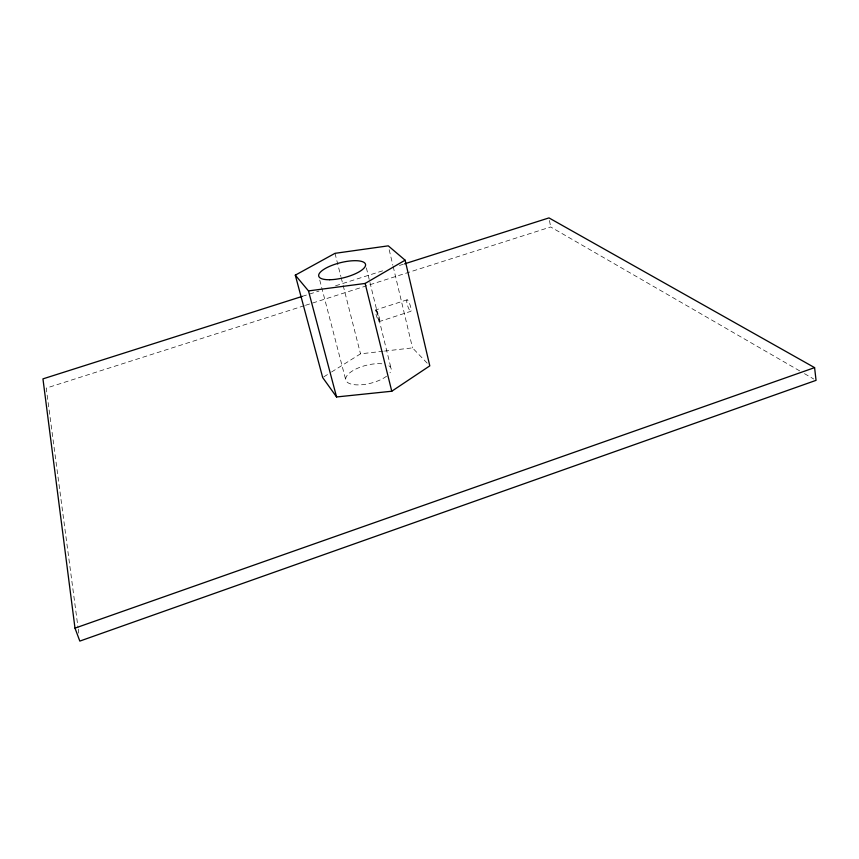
<?xml version="1.0" encoding="UTF-8"?>
<svg xmlns="http://www.w3.org/2000/svg" width="859" height="859" viewBox="0 0 859 859"><rect width="100%" height="100%" fill="white"/><g stroke="black" fill="none" stroke-linecap="round" stroke-linejoin="round"><path stroke-width="0.64" stroke-dasharray="4.29 3.22" d="M323.8 376.865L330.479 372.677M331.595 371.979L360.512 353.833L383.178 351.245M407.198 299.791L375.855 309.927A6.11 1.138 72 0 0 375.92 313.964A6.11 1.138 72 0 0 378.486 320.622L379.367 321.556L410.656 311.377A6.077 1.288 72 0 0 409.303 302.916A6.077 1.288 72 0 0 406.833 302.454A6.077 1.288 72 0 0 410.656 311.377M302.347 296.355L318.968 291.072M335.579 285.789L384.134 270.338M399.467 265.463L403.3 264.25M304.204 305.718L46.225 388.128L78.062 627.854M305.482 305.31L550.683 226.98L799.826 370.97M384.51 351.084L412.503 347.884L428.888 364.914M804.464 373.654L813.731 379.012M375.855 309.927L376.725 310.84A6.11 1.138 72 0 1 379.313 317.529A6.11 1.138 72 0 1 379.367 321.556M319.752 280.088L345.801 380.086M334.999 253.33L340.883 276.523M341.216 277.811L342.848 284.254M343.171 285.542L360.512 353.833M366.374 267.901L391.006 368.178M376.296 310.185L379.012 321.277M389.181 249.722L392.864 265.216M393.175 266.515L412.503 347.884M549.459 220.495L550.683 226.98M78.244 629.175L78.77 633.147M388.923 365.794A23.376 9.234 -14.2 0 1 389.986 372.817M386.593 376.178A23.376 9.234 -14.2 0 1 354.681 384.735A23.376 9.234 -14.2 0 1 350.311 372.377A23.376 9.234 -14.2 0 1 382.234 363.819"/><path stroke-width="1.29" d="M391.768 391.232L429.79 365.859L405.115 260.191L388.268 245.846L334.999 253.33L295.303 275.159L322.694 377.563L336.567 396.965L391.768 391.232L365.129 283.449L405.115 260.191M74.991 628.144L814.59 367.631L816.05 380.344L79.823 641.093L74.991 628.144L42.95 378.873L302.347 296.355M404.578 263.842L548.976 217.907L814.59 367.631M295.303 275.159L308.488 290.911L365.129 283.449M308.488 290.911L336.567 396.965M329.673 279.733A24.127 7.699 -14.2 0 0 365.569 265.195A24.127 7.699 -14.2 0 0 331.102 265.71A24.127 7.699 -14.2 0 0 329.673 279.733"/></g></svg>
